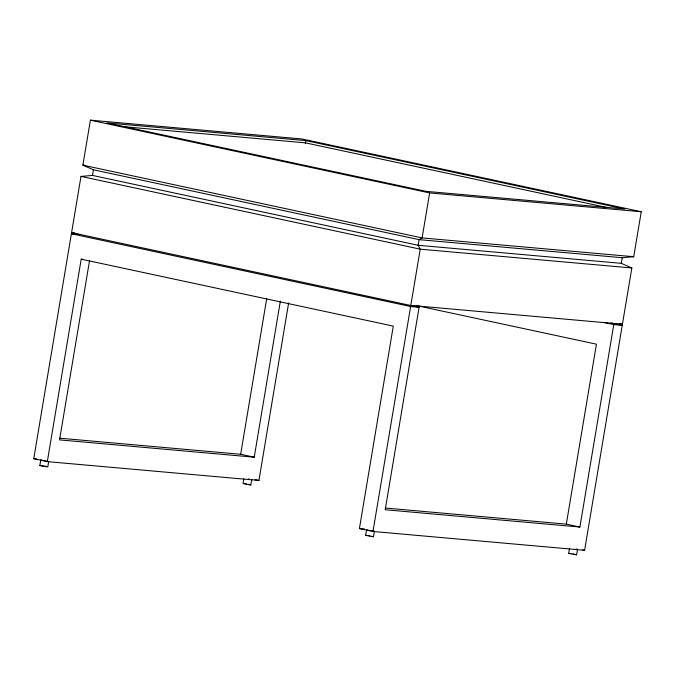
<?xml version="1.0" encoding="UTF-8"?>
<svg xmlns="http://www.w3.org/2000/svg" width="675" height="675" viewBox="0 0 675 675"><rect width="100%" height="100%" fill="white"/><g stroke="black" fill="none" stroke-linecap="round" stroke-linejoin="round"><path stroke-width="1.01" d="M288.647 302.906L258.938 480.44L47.317 461.624L33.75 458.713L71.39 233.769L79.861 234.52M47.317 461.624L81.203 259.175L393.289 326.109L359.412 528.567L372.98 531.478L584.601 550.285L622.24 325.342L613.778 324.591L579.892 527.04L385.214 509.735L419.091 307.277L71.584 232.647L80.992 176.403L92.483 175.424L418.146 245.278L621.295 263.334L631.842 267.975L622.426 324.219L410.813 305.404L420.221 249.168L418.146 245.278L419.082 239.65L422.103 237.921L633.724 256.728L641.25 211.739L302.02 138.982L90.399 120.167L82.873 165.156L93.42 169.805L419.082 239.65L622.232 257.715L633.724 256.728L631.657 256.289M48.735 461.287L47.798 466.906L43.36 466.315L39.867 465.497L40.795 459.81M92.483 175.424L93.42 169.805M89.488 260.963L59.552 439.881L254.23 457.194L280.344 301.16M59.586 438.185L240.663 454.283L266.726 298.552M251.885 479.343L250.695 484.979L243.017 483.553L243.793 478.811M305.336 143.665L305.851 140.602L624.721 208.997L425.807 191.312L106.928 122.918L305.851 140.602M372.009 530.888L374.397 531.132L373.461 536.76L365.529 535.342L366.711 529.647M372.98 531.478L410.628 306.526L419.091 307.277M641.25 211.739L429.637 192.932L422.103 237.921L82.873 165.156L84.966 165.341M385.248 508.03L566.325 524.129L596.438 344.174L416.188 305.513M576.053 549.079L577.547 549.197L576.61 554.816L568.679 553.407L569.455 548.657M621.295 263.334L622.232 257.715M39.859 465.429L43.251 465.843M365.521 535.283L367.014 535.402M568.671 553.34L571.058 553.593M120.158 126.377L122.259 126.562M124.352 126.748L305.471 142.847L606.859 207.495M631.842 267.975L420.221 249.168L80.992 176.403M71.584 232.647L74.722 232.926M81.203 259.175L83.076 259.343M33.75 458.713L36.889 458.992M359.412 528.567L364.652 529.031M244.502 483.612L246.4 483.907M248.493 478.938L249.497 479.098M46.347 461.042L44.297 460.688M371.005 530.727L368.035 530.145M368.913 535.697L369.959 535.883M573.109 553.939L574.121 554.141M44.297 466.028L46.221 466.417M248.459 484.287L250.948 484.971M43.284 460.493L41.091 459.979M90.399 120.167L429.637 192.932M619.338 323.553L622.426 324.219M610.9 322.912L622.24 325.342M603.467 322.38L613.778 324.591M71.39 233.769L410.628 306.526M240.663 454.283L254.23 457.194M566.325 524.129L579.892 527.04M255.057 479.604L258.938 480.44M582.66 549.872L584.601 550.285M371.874 536.271L373.461 536.76M575.775 554.504L576.61 554.816M367.293 529.976L366.457 529.656"/></g></svg>
